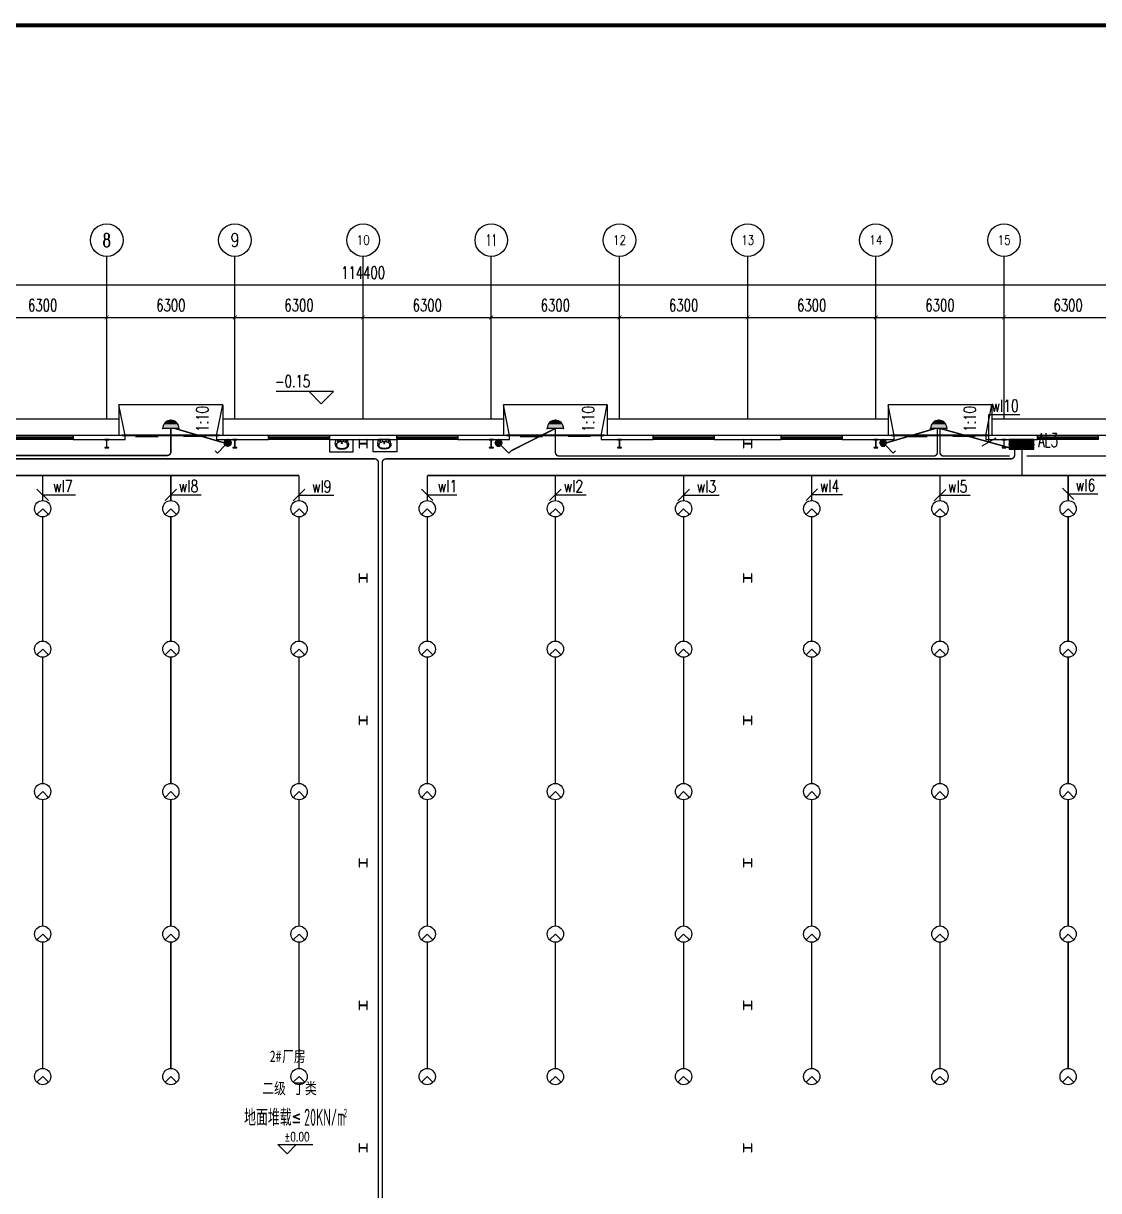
# Model space of a CAD drawing. Extents: x -417156 to 1571408, y 205758 to 1045562.
# Drawn here: x 925924 to 978774, y 927348 to 984703 of the extents above; entities that cross this region are included whole.
import ezdxf
from ezdxf.enums import TextEntityAlignment as Align

# ---------------------------------------------------------------- set-up
doc = ezdxf.new("R2010")
doc.units = 0
doc.header["$LTSCALE"] = 1000
doc.header["$MEASUREMENT"] = 0
doc.layers.get('0').update_dxf_attribs({"linetype": 'CONTINUOUS'})
doc.layers.get('DEFPOINTS').update_dxf_attribs({"linetype": 'CONTINUOUS'})
for name, color, linetype in [('AXIS', 3, 'CONTINUOUS'), ('AXIS_TEXT', 7, 'CONTINUOUS'), ('COLUMN', 99, 'CONTINUOUS'), ('DIM-照明', 4, 'CONTINUOUS'), ('DIM_ELEV', 3, 'CONTINUOUS'), ('DIM_SYMB', 3, 'CONTINUOUS'), ('EQUIP-照明', 3, 'CONTINUOUS'), ('EQUIP-箱柜', 3, 'CONTINUOUS'), ('GROUND', 2, 'CONTINUOUS'), ('PUB_TEXT', 7, 'CONTINUOUS'), ('PUB_TITLE', 4, 'CONTINUOUS'), ('STAIR', 2, 'CONTINUOUS'), ('WALL', 9, 'CONTINUOUS'), ('WINDOW', 99, 'CONTINUOUS'), ('WIRE-照明', 1, 'CONTINUOUS')]:
    doc.layers.add(name, color=color, linetype=linetype)
doc.styles.add('_TCH_AXIS', font='COMPLEX', dxfattribs={"bigfont": 'GBCBIG'})
doc.styles.add('_TCH_DIM', font='SIMPLEX', dxfattribs={"bigfont": 'GBCBIG'})
doc.styles.add('_TCH_LABEL', font='COMPLEX', dxfattribs={"bigfont": 'GBCBIG'})
doc.styles.add('_TEL_DIM', font='SIMPLEX', dxfattribs={"width": 0.8, "height": 3.5, "bigfont": 'HZTXT'})
doc.styles.add('COMPLEX', font='COMPLEX')
doc.styles.add('DIM_FONT', font='SIMPLEX', dxfattribs={"width": 0.7, "bigfont": 'GBCBIG'})
doc.styles.get("Standard").update_dxf_attribs({"font": 'gbenor.shx', "bigfont": 'gbcbig.shx'})
doc.styles.add('STY53', font='COMPLEX', dxfattribs={"width": 0.6, "bigfont": 'HZTXT'})
doc.styles.add('图签黑体', font='simhei.ttf', dxfattribs={"width": 0.75})
doc.dimstyles.new('DIMN200', dxfattribs={"dimscale": 2, "dimtxt": 300, "dimasz": 100, "dimexe": 250, "dimexo": 300, "dimgap": 150, "dimtad": 1, "dimdec": 0, "dimzin": 0, "dimtxsty": 'DIM_FONT', "dimblk": 'ARCHTICK', "dimcen": 0.09, "dimclrt": 7, "dimazin": 3, "dimtfac": 1, "dimtdec": 0, "dimtix": 1, "dimtmove": 0, "dimatfit": 3, "dimtolj": 1, "dimtzin": 0})

# ---------------------------------------------------------------- blocks, each defined once
blk = doc.blocks.new('$WINLIB2D$00000001')
for p, q in [((-0.5, 0.5), (0.5, 0.5)), ((-0.5, 0.5), (-0.5, -0.5)), ((0.5, -0.5), (0.5, 0.5)), ((0.5, 0.167), (-0.5, 0.167)), ((0.5, -0.167), (-0.5, -0.167)), ((-0.5, -0.5), (0.5, -0.5))]:
    blk.add_line(p, q)
blk = doc.blocks.new('$DORLIB2D$00000130')
at = {"color": 0, "linetype": 'CONTINUOUS'}
for p, q in [((-0.533, 0.66), (-0.533, 0.513)), ((0, 0.66), (-0.533, 0.66)), ((0, 0.513), (0, 0.66)), ((0.533, 0.66), (0, 0.66)), ((0.533, 0.66), (0.533, 0.513)), ((0, 0.513), (-0.533, 0.513)), ((0.533, 0.513), (0, 0.513)), ((-0.385, 0.269), (-0.14, 0.269)), ((-0.385, 0.269), (-0.3, 0.214)), ((-0.3, 0.214), (-0.3, 0.269)), ((0.385, 0.269), (0.14, 0.269)), ((0.3, 0.214), (0.3, 0.269)), ((0.385, 0.269), (0.3, 0.214))]:
    blk.add_line(p, q, dxfattribs=at)
blk = doc.blocks.new('_AXISO')
blk.add_circle((0, 0), 0.5)
at = {"layer": 'AXIS_TEXT', "style": 'COMPLEX', "width": 1.041667}
blk.add_attdef('A', text='', height=0.56, dxfattribs=at).set_placement((-0.25, -0.28), (0.25, -0.28), align=Align.FIT)
blk = doc.blocks.new('_ARCHTICK')
at = {"color": 0, "linetype": 'BYBLOCK', "const_width": 0.15}
blk.add_lwpolyline([(-0.5, -0.5), (0.5, 0.5)], dxfattribs=at)
blk = doc.blocks.new('*D106')
at = {"layer": 'AXIS', "color": 0}
for p, q in [((237909, 287558), (237909, 294058)), ((352309, 287558), (352309, 294058)), ((237909, 293558), (352309, 293558))]:
    blk.add_line(p, q, dxfattribs=at)
at = {"layer": 'DEFPOINTS', "color": 0}
for p in [(352309, 293558), (237909, 286958), (352309, 286958)]:
    blk.add_point(p, dxfattribs=at)
at = {"layer": 'AXIS', "color": 0, "xscale": 200, "yscale": 200, "zscale": 200, "rotation": 180}
blk.add_blockref('_ARCHTICK', (237909, 293558), dxfattribs=at)
at = {"layer": 'AXIS', "color": 0, "xscale": 200, "yscale": 200, "zscale": 200}
blk.add_blockref('_ARCHTICK', (352309, 293558), dxfattribs=at)
at = {"layer": 'AXIS', "color": 7, "insert": (295109, 294158), "char_height": 600, "attachment_point": 5, "style": 'DIM_FONT'}
blk.add_mtext('\\A1;114400', dxfattribs=at)
blk = doc.blocks.new('*D114')
at = {"layer": 'AXIS', "color": 0}
for p, q in [((276209, 287558), (276209, 292458)), ((276209, 291958), (282509, 291958)), ((282509, 287558), (282509, 292458))]:
    blk.add_line(p, q, dxfattribs=at)
at = {"layer": 'DEFPOINTS', "color": 0}
for p in [(282509, 291958), (276209, 286958), (282509, 286958)]:
    blk.add_point(p, dxfattribs=at)
at = {"layer": 'AXIS', "color": 0, "xscale": 200, "yscale": 200, "zscale": 200, "rotation": 180}
blk.add_blockref('_ARCHTICK', (276209, 291958), dxfattribs=at)
at = {"layer": 'AXIS', "color": 0, "xscale": 200, "yscale": 200, "zscale": 200}
blk.add_blockref('_ARCHTICK', (282509, 291958), dxfattribs=at)
at = {"layer": 'AXIS', "color": 7, "insert": (279359, 292558), "char_height": 600, "attachment_point": 5, "style": 'DIM_FONT'}
blk.add_mtext('\\A1;6300', dxfattribs=at)
blk = doc.blocks.new('*D115')
at = {"layer": 'AXIS', "color": 0}
for p, q in [((282509, 287558), (282509, 292458)), ((282509, 291958), (288809, 291958)), ((288809, 287558), (288809, 292458))]:
    blk.add_line(p, q, dxfattribs=at)
at = {"layer": 'DEFPOINTS', "color": 0}
for p in [(288809, 291958), (282509, 286958), (288809, 286958)]:
    blk.add_point(p, dxfattribs=at)
at = {"layer": 'AXIS', "color": 0, "xscale": 200, "yscale": 200, "zscale": 200, "rotation": 180}
blk.add_blockref('_ARCHTICK', (282509, 291958), dxfattribs=at)
at = {"layer": 'AXIS', "color": 0, "xscale": 200, "yscale": 200, "zscale": 200}
blk.add_blockref('_ARCHTICK', (288809, 291958), dxfattribs=at)
at = {"layer": 'AXIS', "color": 7, "insert": (285659, 292558), "char_height": 600, "attachment_point": 5, "style": 'DIM_FONT'}
blk.add_mtext('\\A1;6300', dxfattribs=at)
blk = doc.blocks.new('*D116')
at = {"layer": 'AXIS', "color": 0}
for p, q in [((288809, 287558), (288809, 292458)), ((288809, 291958), (295109, 291958)), ((295109, 287558), (295109, 292458))]:
    blk.add_line(p, q, dxfattribs=at)
at = {"layer": 'DEFPOINTS', "color": 0}
for p in [(295109, 291958), (288809, 286958), (295109, 286958)]:
    blk.add_point(p, dxfattribs=at)
at = {"layer": 'AXIS', "color": 0, "xscale": 200, "yscale": 200, "zscale": 200, "rotation": 180}
blk.add_blockref('_ARCHTICK', (288809, 291958), dxfattribs=at)
at = {"layer": 'AXIS', "color": 0, "xscale": 200, "yscale": 200, "zscale": 200}
blk.add_blockref('_ARCHTICK', (295109, 291958), dxfattribs=at)
at = {"layer": 'AXIS', "color": 7, "insert": (291959, 292558), "char_height": 600, "attachment_point": 5, "style": 'DIM_FONT'}
blk.add_mtext('\\A1;6300', dxfattribs=at)
blk = doc.blocks.new('*D117')
at = {"layer": 'AXIS', "color": 0}
for p, q in [((295109, 287558), (295109, 292458)), ((295109, 291958), (301409, 291958)), ((301409, 287558), (301409, 292458))]:
    blk.add_line(p, q, dxfattribs=at)
at = {"layer": 'DEFPOINTS', "color": 0}
for p in [(301409, 291958), (295109, 286958), (301409, 286958)]:
    blk.add_point(p, dxfattribs=at)
at = {"layer": 'AXIS', "color": 0, "xscale": 200, "yscale": 200, "zscale": 200, "rotation": 180}
blk.add_blockref('_ARCHTICK', (295109, 291958), dxfattribs=at)
at = {"layer": 'AXIS', "color": 0, "xscale": 200, "yscale": 200, "zscale": 200}
blk.add_blockref('_ARCHTICK', (301409, 291958), dxfattribs=at)
at = {"layer": 'AXIS', "color": 7, "insert": (298259, 292558), "char_height": 600, "attachment_point": 5, "style": 'DIM_FONT'}
blk.add_mtext('\\A1;6300', dxfattribs=at)
blk = doc.blocks.new('*D118')
at = {"layer": 'AXIS', "color": 0}
for p, q in [((301409, 287558), (301409, 292458)), ((301409, 291958), (307709, 291958)), ((307709, 287558), (307709, 292458))]:
    blk.add_line(p, q, dxfattribs=at)
at = {"layer": 'DEFPOINTS', "color": 0}
for p in [(307709, 291958), (301409, 286958), (307709, 286958)]:
    blk.add_point(p, dxfattribs=at)
at = {"layer": 'AXIS', "color": 0, "xscale": 200, "yscale": 200, "zscale": 200, "rotation": 180}
blk.add_blockref('_ARCHTICK', (301409, 291958), dxfattribs=at)
at = {"layer": 'AXIS', "color": 0, "xscale": 200, "yscale": 200, "zscale": 200}
blk.add_blockref('_ARCHTICK', (307709, 291958), dxfattribs=at)
at = {"layer": 'AXIS', "color": 7, "insert": (304559, 292558), "char_height": 600, "attachment_point": 5, "style": 'DIM_FONT'}
blk.add_mtext('\\A1;6300', dxfattribs=at)
blk = doc.blocks.new('*D119')
at = {"layer": 'AXIS', "color": 0}
for p, q in [((307709, 287558), (307709, 292458)), ((307709, 291958), (314009, 291958)), ((314009, 287558), (314009, 292458))]:
    blk.add_line(p, q, dxfattribs=at)
at = {"layer": 'DEFPOINTS', "color": 0}
for p in [(314009, 291958), (307709, 286958), (314009, 286958)]:
    blk.add_point(p, dxfattribs=at)
at = {"layer": 'AXIS', "color": 0, "xscale": 200, "yscale": 200, "zscale": 200, "rotation": 180}
blk.add_blockref('_ARCHTICK', (307709, 291958), dxfattribs=at)
at = {"layer": 'AXIS', "color": 0, "xscale": 200, "yscale": 200, "zscale": 200}
blk.add_blockref('_ARCHTICK', (314009, 291958), dxfattribs=at)
at = {"layer": 'AXIS', "color": 7, "insert": (310859, 292558), "char_height": 600, "attachment_point": 5, "style": 'DIM_FONT'}
blk.add_mtext('\\A1;6300', dxfattribs=at)
blk = doc.blocks.new('*D120')
at = {"layer": 'AXIS', "color": 0}
for p, q in [((314009, 287558), (314009, 292458)), ((314009, 291958), (320309, 291958)), ((320309, 287558), (320309, 292458))]:
    blk.add_line(p, q, dxfattribs=at)
at = {"layer": 'DEFPOINTS', "color": 0}
for p in [(320309, 291958), (314009, 286958), (320309, 286958)]:
    blk.add_point(p, dxfattribs=at)
at = {"layer": 'AXIS', "color": 0, "xscale": 200, "yscale": 200, "zscale": 200, "rotation": 180}
blk.add_blockref('_ARCHTICK', (314009, 291958), dxfattribs=at)
at = {"layer": 'AXIS', "color": 0, "xscale": 200, "yscale": 200, "zscale": 200}
blk.add_blockref('_ARCHTICK', (320309, 291958), dxfattribs=at)
at = {"layer": 'AXIS', "color": 7, "insert": (317159, 292558), "char_height": 600, "attachment_point": 5, "style": 'DIM_FONT'}
blk.add_mtext('\\A1;6300', dxfattribs=at)
blk = doc.blocks.new('*D121')
at = {"layer": 'AXIS', "color": 0}
for p, q in [((320309, 287558), (320309, 292458)), ((320309, 291958), (326609, 291958)), ((326609, 287558), (326609, 292458))]:
    blk.add_line(p, q, dxfattribs=at)
at = {"layer": 'DEFPOINTS', "color": 0}
for p in [(326609, 291958), (320309, 286958), (326609, 286958)]:
    blk.add_point(p, dxfattribs=at)
at = {"layer": 'AXIS', "color": 0, "xscale": 200, "yscale": 200, "zscale": 200, "rotation": 180}
blk.add_blockref('_ARCHTICK', (320309, 291958), dxfattribs=at)
at = {"layer": 'AXIS', "color": 0, "xscale": 200, "yscale": 200, "zscale": 200}
blk.add_blockref('_ARCHTICK', (326609, 291958), dxfattribs=at)
at = {"layer": 'AXIS', "color": 7, "insert": (323459, 292558), "char_height": 600, "attachment_point": 5, "style": 'DIM_FONT'}
blk.add_mtext('\\A1;6300', dxfattribs=at)
blk = doc.blocks.new('*D122')
at = {"layer": 'AXIS', "color": 0}
for p, q in [((326609, 287558), (326609, 292458)), ((326609, 291958), (332909, 291958)), ((332909, 287558), (332909, 292458))]:
    blk.add_line(p, q, dxfattribs=at)
at = {"layer": 'DEFPOINTS', "color": 0}
for p in [(332909, 291958), (326609, 286958), (332909, 286958)]:
    blk.add_point(p, dxfattribs=at)
at = {"layer": 'AXIS', "color": 0, "xscale": 200, "yscale": 200, "zscale": 200, "rotation": 180}
blk.add_blockref('_ARCHTICK', (326609, 291958), dxfattribs=at)
at = {"layer": 'AXIS', "color": 0, "xscale": 200, "yscale": 200, "zscale": 200}
blk.add_blockref('_ARCHTICK', (332909, 291958), dxfattribs=at)
at = {"layer": 'AXIS', "color": 7, "insert": (329759, 292558), "char_height": 600, "attachment_point": 5, "style": 'DIM_FONT'}
blk.add_mtext('\\A1;6300', dxfattribs=at)
blk = doc.blocks.new('$PLAN$00000344')
for p, q in [((-280, -10), (-280, 0)), ((280, 0), (280, -10)), ((-251, -189), (-251, -186)), ((-248, -183), (-250, -185))]:
    blk.add_line(p, q)
for points in [[(-280, 0), (280, 0)], [(-326, -200), (-280, -5)], [(326, -204), (280, -5)]]:
    blk.add_lwpolyline(points)
for points in [[(-326, -200, 0.008223), (-326, -204, 0.149285)], [(-326, -266, 0.149285), (-304, -337, 0.107079), (-231, -408, 0.075625), (-131, -450, 0.062436), (-1, -467, 0.062436), (130, -452, 0.075625), (230, -410, 0.107079), (304, -339, 0.149285), (326, -268, 0.005205), (326, -266, 0.086596)], [(253, -188, 0.098208), (193, -141, 0.066287), (110, -111, 0.052428), (0, -100, 0.052428), (-110, -111, 0.066287), (-193, -141, 0.093876), (-251, -186, 0.171377)], [(-250, -358, 0.091341), (-193, -401, 0.066287), (-110, -431, 0.052428), (0, -442, 0.052428), (110, -431, 0.066287), (193, -401, 0.091756), (250, -358, 0.171377)]]:
    blk.add_lwpolyline(points, format="xyb")
at = {"flags": 128}
for points in [[(-326, -204), (-326, -268)], [(326, -204), (326, -268)]]:
    blk.add_lwpolyline(points, dxfattribs=at)
for points in [[(-253, -188, 0.172546), (-250, -358, 0.726395)], [(253, -188, -0.172546), (250, -358, -0.726395)]]:
    blk.add_lwpolyline(points, format="xyb", dxfattribs=at)
for centre, radius in [((-210, -75), 24), ((-210, -75), 24), ((-210, -75), 24), ((-90, -65), 10), ((0, -170), 25), ((0, -170), 15), ((90, -65), 10), ((210, -75), 24)]:
    blk.add_circle(centre, radius)
blk.add_arc((-250, -186), 1, 131.32236, 180)
blk = doc.blocks.new('$EQUIP$00001176')
for q in [(-0.354, -0.354), (0.354, -0.354)]:
    blk.add_line((0, 0), q)
blk.add_circle((0, 0), 0.5)
at = {"style": '_TCH_LABEL', "flags": 9}
blk.add_attdef('A', (0, 0), '', height=0.00002, dxfattribs=at)
blk = doc.blocks.new('*X21')
at = {"color": 0}
for p, q in [((-250, 33), (-83, 200)), ((-250, 68), (-118, 200)), ((-250, 104), (-154, 200)), ((-250, 139), (-189, 200)), ((-250, 174), (-224, 200)), ((-247, 0), (-47, 200)), ((-212, 0), (-12, 200)), ((-177, 0), (23, 200)), ((-141, 0), (59, 200)), ((-106, 0), (94, 200)), ((-71, 0), (129, 200)), ((-35, 0), (165, 200)), ((0, 0), (200, 200)), ((35, 0), (235, 200)), ((71, 0), (250, 179)), ((106, 0), (250, 144)), ((141, 0), (250, 109)), ((177, 0), (250, 73)), ((212, 0), (250, 38)), ((247, 0), (250, 3))]:
    blk.add_line(p, q, dxfattribs=at)
blk = doc.blocks.new('$EQUIP$00001421')
for p, q in [((0.75, 0.6), (-0.75, 0.6)), ((-0.75, 0.6), (-0.75, 0)), ((-0.75, 0), (0.75, 0)), ((0.75, 0), (0.75, 0.6))]:
    blk.add_line(p, q)
at = {"const_width": 0.6}
blk.add_lwpolyline([(-0.75, 0.3), (0.75, 0.3)], dxfattribs=at)
for p in [(-0.75, 0.3), (0, 0.6), (0, 0), (0.75, 0.3)]:
    blk.add_point(p)
at = {"xscale": 0.00300000000061118, "yscale": 0.00300000000061118, "zscale": 0.003}
blk.add_blockref('*X21', (0, 0), dxfattribs=at)
at = {"style": '_TCH_LABEL', "flags": 9}
blk.add_attdef('A', (0, 0), '', height=0.00002, dxfattribs=at)
blk = doc.blocks.new('$EQUIP$00001168')
blk.add_line((-0.5, 0), (0.5, 0))
blk.add_arc((0, 0), 0.5, 180, 0)
for p in [(-0.5, 0), (0, 0), (0.5, 0), (0, -0.5)]:
    blk.add_point(p)
for points in [[(0.433, -0.25), (-0.433, -0.25), (0.5, 0), (-0.5, 0)], [(0.25, -0.433), (-0.25, -0.433), (0.433, -0.25), (-0.433, -0.25)], [(0, -0.5), (0, -0.5), (0.25, -0.433), (-0.25, -0.433)]]:
    blk.add_solid(points)
at = {"flags": 9}
blk.add_attdef('A', (0, 0), '', height=0.00002, dxfattribs=at)
blk = doc.blocks.new('$EQUIP$00001962')
for p, q in [((0.147, 0.356), (0.625, 0.833)), ((0.625, 0.833), (0.766, 0.692))]:
    blk.add_line(p, q)
blk.add_circle((0, 0.208), 0.208)
for p in [(-0.208, 0.208), (0, 0.417), (0, 0), (0.208, 0.208)]:
    blk.add_point(p)
for points in [[(-0.18, 0.313), (0.18, 0.313), (-0.208, 0.208), (0.208, 0.208)], [(-0.18, 0.104), (0.18, 0.104), (-0.208, 0.208), (0.208, 0.208)], [(-0.104, 0.389), (0.104, 0.389), (-0.18, 0.313), (0.18, 0.313)], [(-0.104, 0.028), (0.104, 0.028), (-0.18, 0.104), (0.18, 0.104)], [(0, 0.417), (0, 0.417), (-0.104, 0.389), (0.104, 0.389)], [(0, 0), (0, 0), (-0.104, 0.028), (0.104, 0.028)]]:
    blk.add_solid(points)
blk = doc.blocks.new('E22')
at = {"color": 8}
for points in [[(293459, 285957.7), (293459, 285357.7), (294615.8, 285357.7), (294615.8, 285957.7)], [(296759, 285957.7), (296759, 285357.7), (295602.2, 285357.7), (295602.2, 285957.7)]]:
    blk.add_lwpolyline(points, dxfattribs=at)
at = {"layer": 'AXIS', "color": 8}
for p, q in [((282509, 286957.7), (282509, 294957.7)), ((288809, 286957.7), (288809, 294957.7)), ((295109, 286957.7), (295109, 294957.7)), ((301409, 286957.7), (301409, 294957.7)), ((307709, 286957.7), (307709, 294957.7)), ((314009, 286957.7), (314009, 294957.7)), ((320309, 286957.7), (320309, 294957.7)), ((326609, 286957.7), (326609, 294957.7))]:
    blk.add_line(p, q, dxfattribs=at)
at = {"layer": 'COLUMN', "color": 8}
for p, q in [((282609, 285957.7), (282409, 285957.7)), ((282409, 285957.7), (282409, 285947.7)), ((282409, 285947.7), (282496.8, 285947.7)), ((282496.8, 285947.7), (282501.8, 285942.7)), ((282501.8, 285942.7), (282501.8, 285572.7)), ((282507.8, 285942.7), (282512.8, 285947.7)), ((282507.8, 285572.7), (282507.8, 285942.7)), ((282512.8, 285947.7), (282609, 285947.7)), ((282609, 285947.7), (282609, 285957.7)), ((288909, 285957.7), (288709, 285957.7)), ((288709, 285957.7), (288709, 285947.7)), ((288709, 285947.7), (288796.8, 285947.7)), ((288796.8, 285947.7), (288801.8, 285942.7)), ((288801.8, 285942.7), (288801.8, 285572.7)), ((288807.8, 285942.7), (288812.8, 285947.7)), ((288807.8, 285572.7), (288807.8, 285942.7)), ((288812.8, 285947.7), (288909, 285947.7)), ((288909, 285947.7), (288909, 285957.7)), ((294925, 285957.7), (294909, 285957.7)), ((294909, 285957.7), (294909, 285557.7)), ((294925, 285762.7), (294925, 285957.7)), ((295293, 285762.7), (294925, 285762.7)), ((294925, 285752.7), (295293, 285752.7)), ((294925, 285557.7), (294925, 285752.7)), ((295309, 285957.7), (295293, 285957.7)), ((295293, 285957.7), (295293, 285762.7)), ((295293, 285752.7), (295293, 285557.7)), ((295309, 285557.7), (295309, 285957.7)), ((301509, 285957.7), (301309, 285957.7)), ((301309, 285957.7), (301309, 285947.7)), ((301309, 285947.7), (301396.8, 285947.7)), ((301396.8, 285947.7), (301401.8, 285942.7)), ((301401.8, 285942.7), (301401.8, 285572.7)), ((301407.8, 285942.7), (301412.8, 285947.7)), ((301407.8, 285572.7), (301407.8, 285942.7)), ((301412.8, 285947.7), (301509, 285947.7)), ((301509, 285947.7), (301509, 285957.7)), ((307809, 285957.7), (307609, 285957.7)), ((307609, 285957.7), (307609, 285947.7)), ((307609, 285947.7), (307696.8, 285947.7)), ((307696.8, 285947.7), (307701.8, 285942.7)), ((307701.8, 285942.7), (307701.8, 285572.7)), ((307707.8, 285942.7), (307712.8, 285947.7)), ((307707.8, 285572.7), (307707.8, 285942.7)), ((307712.8, 285947.7), (307809, 285947.7)), ((307809, 285947.7), (307809, 285957.7)), ((313825, 285957.7), (313809, 285957.7)), ((313809, 285957.7), (313809, 285557.7)), ((313825, 285762.7), (313825, 285957.7)), ((314193, 285762.7), (313825, 285762.7)), ((313825, 285752.7), (314193, 285752.7)), ((313825, 285557.7), (313825, 285752.7)), ((314209, 285957.7), (314193, 285957.7)), ((314193, 285957.7), (314193, 285762.7)), ((314193, 285752.7), (314193, 285557.7)), ((314209, 285557.7), (314209, 285957.7)), ((320409, 285957.7), (320209, 285957.7)), ((320209, 285957.7), (320209, 285947.7)), ((320209, 285947.7), (320296.8, 285947.7)), ((320296.8, 285947.7), (320301.8, 285942.7)), ((320301.8, 285942.7), (320301.8, 285572.7)), ((320307.8, 285942.7), (320312.8, 285947.7)), ((320307.8, 285572.7), (320307.8, 285942.7)), ((320312.8, 285947.7), (320409, 285947.7)), ((320409, 285947.7), (320409, 285957.7)), ((326709, 285957.7), (326509, 285957.7)), ((326509, 285957.7), (326509, 285947.7)), ((326509, 285947.7), (326596.8, 285947.7)), ((326596.8, 285947.7), (326601.8, 285942.7)), ((326601.8, 285942.7), (326601.8, 285572.7)), ((326607.8, 285942.7), (326612.8, 285947.7)), ((326607.8, 285572.7), (326607.8, 285942.7)), ((326612.8, 285947.7), (326709, 285947.7)), ((326709, 285947.7), (326709, 285957.7)), ((282496.8, 285567.7), (282409, 285567.7)), ((282409, 285567.7), (282409, 285557.7)), ((282409, 285557.7), (282609, 285557.7)), ((282501.8, 285572.7), (282496.8, 285567.7)), ((282512.8, 285567.7), (282507.8, 285572.7)), ((282609, 285567.7), (282512.8, 285567.7)), ((282609, 285557.7), (282609, 285567.7)), ((288796.8, 285567.7), (288709, 285567.7)), ((288709, 285567.7), (288709, 285557.7)), ((288709, 285557.7), (288909, 285557.7)), ((288801.8, 285572.7), (288796.8, 285567.7)), ((288812.8, 285567.7), (288807.8, 285572.7)), ((288909, 285567.7), (288812.8, 285567.7)), ((288909, 285557.7), (288909, 285567.7)), ((294909, 285557.7), (294925, 285557.7)), ((295293, 285557.7), (295309, 285557.7)), ((301396.8, 285567.7), (301309, 285567.7)), ((301309, 285567.7), (301309, 285557.7)), ((301309, 285557.7), (301509, 285557.7)), ((301401.8, 285572.7), (301396.8, 285567.7)), ((301412.8, 285567.7), (301407.8, 285572.7)), ((301509, 285567.7), (301412.8, 285567.7)), ((301509, 285557.7), (301509, 285567.7)), ((307696.8, 285567.7), (307609, 285567.7)), ((307609, 285567.7), (307609, 285557.7)), ((307609, 285557.7), (307809, 285557.7)), ((307701.8, 285572.7), (307696.8, 285567.7)), ((307712.8, 285567.7), (307707.8, 285572.7)), ((307809, 285567.7), (307712.8, 285567.7)), ((307809, 285557.7), (307809, 285567.7)), ((313809, 285557.7), (313825, 285557.7)), ((314193, 285557.7), (314209, 285557.7)), ((320296.8, 285567.7), (320209, 285567.7)), ((320209, 285567.7), (320209, 285557.7)), ((320209, 285557.7), (320409, 285557.7)), ((320301.8, 285572.7), (320296.8, 285567.7)), ((320312.8, 285567.7), (320307.8, 285572.7)), ((320409, 285567.7), (320312.8, 285567.7)), ((320409, 285557.7), (320409, 285567.7)), ((326596.8, 285567.7), (326509, 285567.7)), ((326509, 285567.7), (326509, 285557.7)), ((326509, 285557.7), (326709, 285557.7)), ((326601.8, 285572.7), (326596.8, 285567.7)), ((326612.8, 285567.7), (326607.8, 285572.7)), ((326709, 285567.7), (326612.8, 285567.7)), ((326709, 285557.7), (326709, 285567.7)), ((294925, 279357.7), (294909, 279357.7)), ((294909, 279357.7), (294909, 278957.7)), ((294925, 279162.7), (294925, 279357.7)), ((295309, 279357.7), (295293, 279357.7)), ((295293, 279357.7), (295293, 279162.7)), ((295309, 278957.7), (295309, 279357.7)), ((313825, 279357.7), (313809, 279357.7)), ((313809, 279357.7), (313809, 278957.7)), ((313825, 279162.7), (313825, 279357.7)), ((314209, 279357.7), (314193, 279357.7)), ((314193, 279357.7), (314193, 279162.7)), ((314209, 278957.7), (314209, 279357.7)), ((294909, 278957.7), (294925, 278957.7)), ((295293, 279162.7), (294925, 279162.7)), ((294925, 279152.7), (295293, 279152.7)), ((294925, 278957.7), (294925, 279152.7)), ((295293, 279152.7), (295293, 278957.7)), ((295293, 278957.7), (295309, 278957.7)), ((313809, 278957.7), (313825, 278957.7)), ((314193, 279162.7), (313825, 279162.7)), ((313825, 279152.7), (314193, 279152.7)), ((313825, 278957.7), (313825, 279152.7)), ((314193, 279152.7), (314193, 278957.7)), ((314193, 278957.7), (314209, 278957.7)), ((294925, 272357.7), (294909, 272357.7)), ((294909, 272357.7), (294909, 271957.7)), ((294909, 271957.7), (294925, 271957.7)), ((294925, 272162.7), (294925, 272357.7)), ((295293, 272162.7), (294925, 272162.7)), ((294925, 272152.7), (295293, 272152.7)), ((294925, 271957.7), (294925, 272152.7)), ((295309, 272357.7), (295293, 272357.7)), ((295293, 272357.7), (295293, 272162.7)), ((295293, 272152.7), (295293, 271957.7)), ((295293, 271957.7), (295309, 271957.7)), ((295309, 271957.7), (295309, 272357.7)), ((313825, 272357.7), (313809, 272357.7)), ((313809, 272357.7), (313809, 271957.7)), ((313809, 271957.7), (313825, 271957.7)), ((313825, 272162.7), (313825, 272357.7)), ((314193, 272162.7), (313825, 272162.7)), ((313825, 272152.7), (314193, 272152.7)), ((313825, 271957.7), (313825, 272152.7)), ((314209, 272357.7), (314193, 272357.7)), ((314193, 272357.7), (314193, 272162.7)), ((314193, 272152.7), (314193, 271957.7)), ((314193, 271957.7), (314209, 271957.7)), ((314209, 271957.7), (314209, 272357.7)), ((294925, 265357.7), (294909, 265357.7)), ((294909, 265357.7), (294909, 264957.7)), ((294925, 265162.7), (294925, 265357.7)), ((295293, 265162.7), (294925, 265162.7)), ((294925, 265152.7), (295293, 265152.7)), ((294925, 264957.7), (294925, 265152.7)), ((295309, 265357.7), (295293, 265357.7)), ((295293, 265357.7), (295293, 265162.7)), ((295293, 265152.7), (295293, 264957.7)), ((295309, 264957.7), (295309, 265357.7)), ((313825, 265357.7), (313809, 265357.7)), ((313809, 265357.7), (313809, 264957.7)), ((313825, 265162.7), (313825, 265357.7)), ((314193, 265162.7), (313825, 265162.7)), ((313825, 265152.7), (314193, 265152.7)), ((313825, 264957.7), (313825, 265152.7)), ((314209, 265357.7), (314193, 265357.7)), ((314193, 265357.7), (314193, 265162.7)), ((314193, 265152.7), (314193, 264957.7)), ((314209, 264957.7), (314209, 265357.7)), ((294909, 264957.7), (294925, 264957.7)), ((295293, 264957.7), (295309, 264957.7)), ((313809, 264957.7), (313825, 264957.7)), ((314193, 264957.7), (314209, 264957.7)), ((294925, 258357.7), (294909, 258357.7)), ((294909, 258357.7), (294909, 257957.7)), ((294925, 258162.7), (294925, 258357.7)), ((295293, 258162.7), (294925, 258162.7)), ((294925, 258152.7), (295293, 258152.7)), ((294925, 257957.7), (294925, 258152.7)), ((295309, 258357.7), (295293, 258357.7)), ((295293, 258357.7), (295293, 258162.7)), ((295293, 258152.7), (295293, 257957.7)), ((295309, 257957.7), (295309, 258357.7)), ((313825, 258357.7), (313809, 258357.7)), ((313809, 258357.7), (313809, 257957.7)), ((313825, 258162.7), (313825, 258357.7)), ((314193, 258162.7), (313825, 258162.7)), ((313825, 258152.7), (314193, 258152.7)), ((313825, 257957.7), (313825, 258152.7)), ((314209, 258357.7), (314193, 258357.7)), ((314193, 258357.7), (314193, 258162.7)), ((314193, 258152.7), (314193, 257957.7)), ((314209, 257957.7), (314209, 258357.7)), ((294909, 257957.7), (294925, 257957.7)), ((295293, 257957.7), (295309, 257957.7)), ((313809, 257957.7), (313825, 257957.7)), ((314193, 257957.7), (314209, 257957.7)), ((294925, 251357.7), (294909, 251357.7)), ((294909, 251357.7), (294909, 250957.7)), ((294925, 251162.7), (294925, 251357.7)), ((295309, 251357.7), (295293, 251357.7)), ((295293, 251357.7), (295293, 251162.7)), ((295309, 250957.7), (295309, 251357.7)), ((313825, 251357.7), (313809, 251357.7)), ((313809, 251357.7), (313809, 250957.7)), ((313825, 251162.7), (313825, 251357.7)), ((314209, 251357.7), (314193, 251357.7)), ((314193, 251357.7), (314193, 251162.7)), ((314209, 250957.7), (314209, 251357.7)), ((294909, 250957.7), (294925, 250957.7)), ((295293, 251162.7), (294925, 251162.7)), ((294925, 251152.7), (295293, 251152.7)), ((294925, 250957.7), (294925, 251152.7)), ((295293, 251152.7), (295293, 250957.7)), ((295293, 250957.7), (295309, 250957.7)), ((313809, 250957.7), (313825, 250957.7)), ((314193, 251162.7), (313825, 251162.7)), ((313825, 251152.7), (314193, 251152.7)), ((313825, 250957.7), (313825, 251152.7)), ((314193, 251152.7), (314193, 250957.7)), ((314193, 250957.7), (314209, 250957.7))]:
    blk.add_line(p, q, dxfattribs=at)
at = {"layer": 'DIM_ELEV', "color": 8}
for p, q in [((293651.8, 288316.2), (290838.8, 288316.2)), ((293051.8, 287716.2), (292451.8, 288316.2)), ((293051.8, 287716.2), (293651.8, 288316.2)), ((291368.9, 250868.6), (290918.9, 251318.6)), ((290918.9, 251318.6), (292629, 251318.6)), ((291368.9, 250868.6), (291818.9, 251318.6))]:
    blk.add_line(p, q, dxfattribs=at)
at = {"layer": 'DIM_SYMB', "color": 8}
for points in [[(287711.2, 286431.4, 0, 0, 0), (287711.2, 286868.9, 160, 0, 0), (287711.2, 287468.9, 0, 0, 0)], [(306681, 286431.4, 0, 0, 0), (306681, 286868.9, 160, 0, 0), (306681, 287468.9, 0, 0, 0)], [(325431, 286431.4, 0, 0, 0), (325431, 286868.9, 160, 0, 0), (325431, 287468.9, 0, 0, 0)]]:
    blk.add_lwpolyline(points, format="xyseb", dxfattribs=at)
at = {"layer": 'GROUND', "color": 8}
for p, q in [((283108.8, 286957.7), (269308.8, 286957.7)), ((302008.8, 286957.7), (288208.8, 286957.7)), ((320908.8, 286957.7), (307108.8, 286957.7)), ((339808.8, 286957.7), (326008.8, 286957.7)), ((283108.8, 286157.7), (269308.8, 286157.7)), ((302008.8, 286157.7), (288208.8, 286157.7)), ((320908.8, 286157.7), (307108.8, 286157.7)), ((339808.8, 286157.7), (326008.8, 286157.7))]:
    blk.add_line(p, q, dxfattribs=at)
at = {"layer": 'STAIR', "color": 8}
for p, q in [((288208.8, 287657.7), (283108.8, 287657.7)), ((283108.8, 287657.7), (283108.8, 286157.7)), ((283408.8, 286157.7), (283108.8, 287657.7)), ((287908.8, 286157.7), (288208.8, 287657.7)), ((288208.8, 287657.7), (288208.8, 286157.7)), ((307108.8, 287657.7), (302008.8, 287657.7)), ((302008.8, 287657.7), (302008.8, 286157.7)), ((302308.8, 286157.7), (302008.8, 287657.7)), ((306808.8, 286157.7), (307108.8, 287657.7)), ((307108.8, 287657.7), (307108.8, 286157.7)), ((326008.8, 287657.7), (320908.8, 287657.7)), ((320908.8, 287657.7), (320908.8, 286157.7)), ((321208.8, 286157.7), (320908.8, 287657.7)), ((325708.8, 286157.7), (326008.8, 287657.7)), ((326008.8, 287657.7), (326008.8, 286157.7)), ((288208.8, 286157.7), (283108.8, 286157.7)), ((307108.8, 286157.7), (302008.8, 286157.7)), ((326008.8, 286157.7), (320908.8, 286157.7))]:
    blk.add_line(p, q, dxfattribs=at)
at = {"layer": 'WALL', "color": 8}
for p, q in [((282509, 286157.7), (280859, 286157.7)), ((280859, 286157.7), (280859, 285957.7)), ((280859, 285957.7), (282409, 285957.7)), ((283408.8, 286157.7), (282509, 286157.7)), ((282609, 285957.7), (283408.8, 285957.7)), ((283408.8, 285957.7), (283408.8, 286157.7)), ((288809, 286157.7), (287908.8, 286157.7)), ((287908.8, 286157.7), (287908.8, 285957.7)), ((287908.8, 285957.7), (288709, 285957.7)), ((290459, 286157.7), (288809, 286157.7)), ((288909, 285957.7), (290459, 285957.7)), ((290459, 285957.7), (290459, 286157.7)), ((296759, 286157.7), (293459, 286157.7)), ((293459, 286157.7), (293459, 285957.7)), ((293459, 285957.7), (296759, 285957.7)), ((296759, 285957.7), (296759, 286157.7)), ((301409, 286157.7), (299759, 286157.7)), ((299759, 286157.7), (299759, 285957.7)), ((299759, 285957.7), (301309, 285957.7)), ((302308.8, 286157.7), (301409, 286157.7)), ((301509, 285957.7), (302308.8, 285957.7)), ((302308.8, 285957.7), (302308.8, 286157.7)), ((307709, 286157.7), (306808.8, 286157.7)), ((306808.8, 286157.7), (306808.8, 285957.7)), ((306808.8, 285957.7), (307609, 285957.7)), ((309359, 286157.7), (307709, 286157.7)), ((307809, 285957.7), (309359, 285957.7)), ((309359, 285957.7), (309359, 286157.7)), ((315659, 286157.7), (312359, 286157.7)), ((312359, 286157.7), (312359, 285957.7)), ((312359, 285957.7), (315659, 285957.7)), ((315659, 285957.7), (315659, 286157.7)), ((320309, 286157.7), (318659, 286157.7)), ((318659, 286157.7), (318659, 285957.7)), ((318659, 285957.7), (320209, 285957.7)), ((321208.8, 286157.7), (320309, 286157.7)), ((320409, 285957.7), (321208.8, 285957.7)), ((321208.8, 285957.7), (321208.8, 286157.7)), ((326609, 286157.7), (325708.8, 286157.7)), ((325708.8, 286157.7), (325708.8, 285957.7)), ((325708.8, 285957.7), (326509, 285957.7)), ((328259, 286157.7), (326609, 286157.7)), ((326709, 285957.7), (328259, 285957.7)), ((328259, 285957.7), (328259, 286157.7))]:
    blk.add_line(p, q, dxfattribs=at)
at = {"color": 8}
blk.add_blockref('$PLAN$00000344', (294068.3, 285957.7), dxfattribs=at)
at = {"color": 8, "yscale": -1, "rotation": 180}
blk.add_blockref('$PLAN$00000344', (296149.7, 285957.7), dxfattribs=at)
at = {"layer": 'AXIS', "color": 8}
ref = blk.add_blockref('_AXISO', (282509, 295757.7), dxfattribs=dict(at, xscale=1600, yscale=1600, zscale=1600))
ref.add_attrib('A', '8', dxfattribs={"layer": 'AXIS_TEXT', "color": 8, "height": 657.6, "style": '_TCH_AXIS'}).set_placement((282289.8, 295429), (282728.2, 295429), align=Align.FIT)
ref = blk.add_blockref('_AXISO', (288809, 295757.7), dxfattribs=dict(at, xscale=1600, yscale=1600, zscale=1600))
ref.add_attrib('A', '9', dxfattribs={"layer": 'AXIS_TEXT', "color": 8, "height": 674.8, "style": '_TCH_AXIS', "width": 0.928571}).set_placement((288600.1, 295420.4), (289017.8, 295420.4), align=Align.FIT)
ref = blk.add_blockref('_AXISO', (295109, 295757.7), dxfattribs=dict(at, xscale=1600, yscale=1600, zscale=1600))
ref.add_attrib('A', '10', dxfattribs={"layer": 'AXIS_TEXT', "color": 8, "height": 454.4, "style": '_TCH_AXIS', "width": 1.034483}).set_placement((294784.4, 295530.5), (295433.6, 295530.5), align=Align.FIT)
ref = blk.add_blockref('_AXISO', (301409, 295757.7), dxfattribs=dict(at, xscale=1600, yscale=1600, zscale=1600))
ref.add_attrib('A', '11', dxfattribs={"layer": 'AXIS_TEXT', "color": 8, "height": 553.45, "style": '_TCH_AXIS', "width": 0.875}).set_placement((301132.3, 295481), (301685.7, 295481), align=Align.FIT)
ref = blk.add_blockref('_AXISO', (307709, 295757.7), dxfattribs=dict(at, xscale=1600, yscale=1600, zscale=1600))
ref.add_attrib('A', '12', dxfattribs={"layer": 'AXIS_TEXT', "color": 8, "height": 454.4, "style": '_TCH_AXIS', "width": 1.034483}).set_placement((307384.4, 295530.5), (308033.6, 295530.5), align=Align.FIT)
ref = blk.add_blockref('_AXISO', (314009, 295757.7), dxfattribs=dict(at, xscale=1600, yscale=1600, zscale=1600))
ref.add_attrib('A', '13', dxfattribs={"layer": 'AXIS_TEXT', "color": 8, "height": 454.4, "style": '_TCH_AXIS', "width": 1.034483}).set_placement((313684.4, 295530.5), (314333.6, 295530.5), align=Align.FIT)
ref = blk.add_blockref('_AXISO', (320309, 295757.7), dxfattribs=dict(at, xscale=1600, yscale=1600, zscale=1600))
ref.add_attrib('A', '14', dxfattribs={"layer": 'AXIS_TEXT', "color": 8, "height": 445.3, "style": '_TCH_AXIS'}).set_placement((319980.3, 295535.1), (320637.7, 295535.1), align=Align.FIT)
ref = blk.add_blockref('_AXISO', (326609, 295757.7), dxfattribs=dict(at, xscale=1600, yscale=1600, zscale=1600))
ref.add_attrib('A', '15', dxfattribs={"layer": 'AXIS_TEXT', "color": 8, "height": 454.4, "style": '_TCH_AXIS', "width": 1.034483}).set_placement((326284.4, 295530.5), (326933.6, 295530.5), align=Align.FIT)
at = {"layer": 'WINDOW', "color": 8, "rotation": 180}
for name, p, xscale, yscale, zscale in [('$WINLIB2D$00000001', (279359, 286057.7), 3000, 200, 3000), ('$DORLIB2D$00000130', (285658.8, 286057.7), 4500, -200, 4500), ('$WINLIB2D$00000001', (291959, 286057.7), 3000, 200, 3000), ('$WINLIB2D$00000001', (298259, 286057.7), 3000, 200, 3000), ('$DORLIB2D$00000130', (304558.8, 286057.7), 4500, -200, 4500), ('$WINLIB2D$00000001', (310859, 286057.7), 3000, 200, 3000), ('$WINLIB2D$00000001', (317159, 286057.7), 3000, 200, 3000), ('$DORLIB2D$00000130', (323458.8, 286057.7), 4500, -200, 4500), ('$WINLIB2D$00000001', (329759, 286057.7), 3000, 200, 3000)]:
    blk.add_blockref(name, p, dxfattribs=dict(at, xscale=xscale, yscale=yscale, zscale=zscale))
at = {"layer": 'PUB_TEXT', "color": 7, "style": '_TCH_DIM', "width": 0.705882}
for s, height, p in [('-0.15', 595, (290778.8, 288526.2)), ('%%P0.00', 446.25, (291234, 251476.1))]:
    blk.add_text(s, height=height, dxfattribs=at).set_placement(p)
at = {"layer": 'PUB_TEXT', "color": 8, "style": '_TCH_DIM', "width": 0.705882}
for p in [(287501.2, 286340.1), (306471, 286340.1), (325221, 286340.1)]:
    blk.add_text('1:10', height=595, rotation=90, dxfattribs=at).set_placement(p)
at = {"layer": 'PUB_TEXT', "color": 8, "style": '图签黑体', "width": 0.75}
for s, p in [('2#', (290522, 255373.3)), ('厂房', (291129.6, 255373.3)), ('二级', (290157.9, 253800.3)), ('丁类', (291676.9, 253800.3))]:
    blk.add_text(s, height=563.29, dxfattribs=at).set_placement(p)
at = {"layer": 'PUB_TEXT', "color": 8}
blk.add_text('地面堆载≤', height=810.21, dxfattribs=at).set_placement((289259.6, 252238.1))
at = {"layer": 'PUB_TEXT', "color": 8, "width": 0.6}
for s, height, p in [('20KN/m', 840, (292208.6, 252238.1)), ('2', 420, (294142.7, 252658.1))]:
    blk.add_text(s, height=height, dxfattribs=at).set_placement(p)
at = {"layer": 'AXIS', "color": 8}
for p1, p2, distance, picture, middle in [((237909, 286957.7), (352309, 286957.7), 6600, '*D106', (295109, 294157.7)), ((276209, 286957.7), (282509, 286957.7), 5000, '*D114', (279359, 292557.7)), ((282509, 286957.7), (288809, 286957.7), 5000, '*D115', (285659, 292557.7)), ((288809, 286957.7), (295109, 286957.7), 5000, '*D116', (291959, 292557.7)), ((295109, 286957.7), (301409, 286957.7), 5000, '*D117', (298259, 292557.7)), ((301409, 286957.7), (307709, 286957.7), 5000, '*D118', (304559, 292557.7)), ((307709, 286957.7), (314009, 286957.7), 5000, '*D119', (310859, 292557.7)), ((314009, 286957.7), (320309, 286957.7), 5000, '*D120', (317159, 292557.7)), ((320309, 286957.7), (326609, 286957.7), 5000, '*D121', (323459, 292557.7)), ((326609, 286957.7), (332909, 286957.7), 5000, '*D122', (329759, 292557.7))]:
    dim = blk.add_aligned_dim(p1=p1, p2=p2, distance=distance, dimstyle='DIMN200', dxfattribs=at)
    dim.commit()
    dim.dimension.update_dxf_attribs({"geometry": picture, "text_midpoint": middle})

msp = doc.modelspace()

# ---------------------------------------------------------------- linework, layer by layer
for p, q in [((973724, 964329), (973028, 963936)), ((977557, 961303), (976991, 961868)), ((927157, 961256), (926591, 961822)), ((933457, 961822), (932891, 961256)), ((939757, 961809), (939191, 961244)), ((946057, 961254), (945491, 961820)), ((952357, 961818), (951791, 961252)), ((958657, 961809), (958091, 961243)), ((964957, 961830), (964391, 961264)), ((971257, 961805), (970691, 961239))]:
    msp.add_line(p, q)
for points in [[(973376, 964133), (973376, 965488), (974908, 965488)], [(926874, 961539), (927222, 961539), (928483, 961539)], [(933174, 961539), (933403, 961539), (934664, 961539)], [(939474, 961526), (939947, 961526), (941191, 961526)], [(945774, 961537), (946102, 961537), (947227, 961537)], [(952074, 961535), (952321, 961535), (953581, 961535)], [(958374, 961526), (958858, 961526), (960118, 961526)], [(964674, 961547), (964912, 961547), (966188, 961547)], [(970974, 961522), (971202, 961522), (972462, 961522)], [(977274, 961585), (977485, 961585), (978730, 961585)]]:
    msp.add_lwpolyline(points)
at = {"layer": 'PUB_TITLE', "const_width": 200}
msp.add_lwpolyline([(868197, 869803), (1029397, 869803), (1029397, 984603), (868197, 984603)], close=True, dxfattribs=at)
at = {"layer": 'WIRE-照明', "linetype": 'CONTINUOUS', "const_width": 70}
for points in [[(914317, 964801), (914317, 963650, 0.414214), (914497, 963470), (932994, 963470, 0.414214), (933174, 963650), (933174, 964801)], [(970847, 964801), (970847, 963623, -0.414214), (970667, 963443), (952254, 963443, -0.414214), (952074, 963623), (952074, 964801)], [(970974, 964801), (970974, 963623, 0.414214), (971154, 963443), (974400, 963443)], [(975228, 963443), (989694, 963443, 0.414214), (989874, 963623), (989874, 964801)], [(910534, 963774), (910534, 963484, 0.414214), (910714, 963304), (943192, 963304, -0.414214), (943372, 963124), (943372, 895086)], [(974643, 963774), (974643, 963484, -0.414214), (974463, 963304), (943746, 963304, 0.414214), (943566, 963124), (943566, 895086)]]:
    msp.add_lwpolyline(points, format="xyb", dxfattribs=at)
for points in [[(935800, 964087), (933362, 964801)], [(949894, 963700), (952074, 964801)], [(968348, 964093), (970756, 964801)], [(974382, 963853), (970974, 964801)], [(975002, 962485), (975002, 963774)], [(888924, 962485), (939474, 962485)], [(926874, 961254), (926874, 962485)], [(933174, 961254), (933174, 962485)], [(939474, 961254), (939474, 962485)], [(945774, 961254), (945774, 962485)], [(945774, 962485), (996174, 962485)], [(952074, 961254), (952074, 962485)], [(958374, 961254), (958374, 962485)], [(964674, 961254), (964674, 962485)], [(970974, 961254), (970974, 962485)], [(977274, 961254), (977274, 962485)], [(926874, 954354), (926874, 960454)], [(933174, 954354), (933174, 960454)], [(939474, 954354), (939474, 960454)], [(945774, 954354), (945774, 960454)], [(952074, 954354), (952074, 960454)], [(958374, 954354), (958374, 960454)], [(964674, 954354), (964674, 960454)], [(970974, 954354), (970974, 960454)], [(977274, 954354), (977274, 960454)], [(926874, 947354), (926874, 953554)], [(933174, 947354), (933174, 953554)], [(939474, 947354), (939474, 953554)], [(945774, 947354), (945774, 953554)], [(952074, 947354), (952074, 953554)], [(958374, 947354), (958374, 953554)], [(964674, 947354), (964674, 953554)], [(970974, 947354), (970974, 953554)], [(977274, 947354), (977274, 953554)], [(926874, 940354), (926874, 946554)], [(933174, 940354), (933174, 946554)], [(939474, 940354), (939474, 946554)], [(945774, 940354), (945774, 946554)], [(952074, 940354), (952074, 946554)], [(958374, 940354), (958374, 946554)], [(964674, 940354), (964674, 946554)], [(970974, 940354), (970974, 946554)], [(977274, 940354), (977274, 946554)], [(926874, 933354), (926874, 939554)], [(933174, 933354), (933174, 939554)], [(939474, 933354), (939474, 939554)], [(945774, 933354), (945774, 939554)], [(952074, 933354), (952074, 939554)], [(958374, 933354), (958374, 939554)], [(964674, 933354), (964674, 939554)], [(970974, 933354), (970974, 939554)], [(977274, 933354), (977274, 939554)]]:
    msp.add_lwpolyline(points, dxfattribs=at)

# ---------------------------------------------------------------- block references
msp.add_blockref('E22', (647515, 678296))
at = {"layer": 'EQUIP-照明', "yscale": 800, "zscale": 800, "rotation": 180}
for name, p, xscale in [('$EQUIP$00001168', (933174, 964801), 800), ('$EQUIP$00001168', (952074, 964801), 800), ('$EQUIP$00001168', (970917, 964801), 800), ('$EQUIP$00001962', (935967, 964254), 800), ('$EQUIP$00001962', (949281, 964254), -800), ('$EQUIP$00001962', (968181, 964254), -800)]:
    msp.add_blockref(name, p, dxfattribs=dict(at, xscale=xscale))
at = {"layer": 'EQUIP-照明', "xscale": 800, "yscale": 800, "zscale": 800}
for p in [(926874, 960854), (933174, 960854), (939474, 960854), (945774, 960854), (952074, 960854), (958374, 960854), (964674, 960854), (970974, 960854), (977274, 960854), (926874, 953954), (933174, 953954), (939474, 953954), (945774, 953954), (952074, 953954), (958374, 953954), (964674, 953954), (970974, 953954), (977274, 953954), (926874, 946954), (933174, 946954), (939474, 946954), (945774, 946954), (952074, 946954), (958374, 946954), (964674, 946954), (970974, 946954), (977274, 946954), (926874, 939954), (933174, 939954), (939474, 939954), (945774, 939954), (952074, 939954), (958374, 939954), (964674, 939954), (970974, 939954), (977274, 939954), (926874, 932954), (933174, 932954), (939474, 932954), (945774, 932954), (952074, 932954), (958374, 932954), (964674, 932954), (970974, 932954), (977274, 932954)]:
    msp.add_blockref('$EQUIP$00001176', p, dxfattribs=at)
at = {"layer": 'EQUIP-箱柜', "xscale": 800, "yscale": 800, "zscale": 800}
msp.add_blockref('$EQUIP$00001421', (974982, 963774), dxfattribs=at)

# ---------------------------------------------------------------- texts
at = {"layer": 'DIM-照明', "color": 7, "style": '_TEL_DIM', "width": 0.752941}
for s, p in [('wl10', (973502, 965614)), ('wl7', (927383, 961665)), ('wl8', (933564, 961665)), ('wl9', (940110, 961652)), ('wl1', (946291, 961663)), ('wl2', (952482, 961661)), ('wl3', (959019, 961652)), ('wl4', (965070, 961673)), ('wl5', (971363, 961648)), ('wl6', (977649, 961711))]:
    msp.add_text(s, height=595, dxfattribs=at).set_placement(p)
at = {"layer": 'WIRE-照明', "color": 3, "linetype": 'CONTINUOUS', "style": 'STY53', "width": 0.6}
msp.add_text('AL3', height=691.9, dxfattribs=at).set_placement((976282, 964223), align=Align.MIDDLE)

doc.saveas('drawing.dxf')
